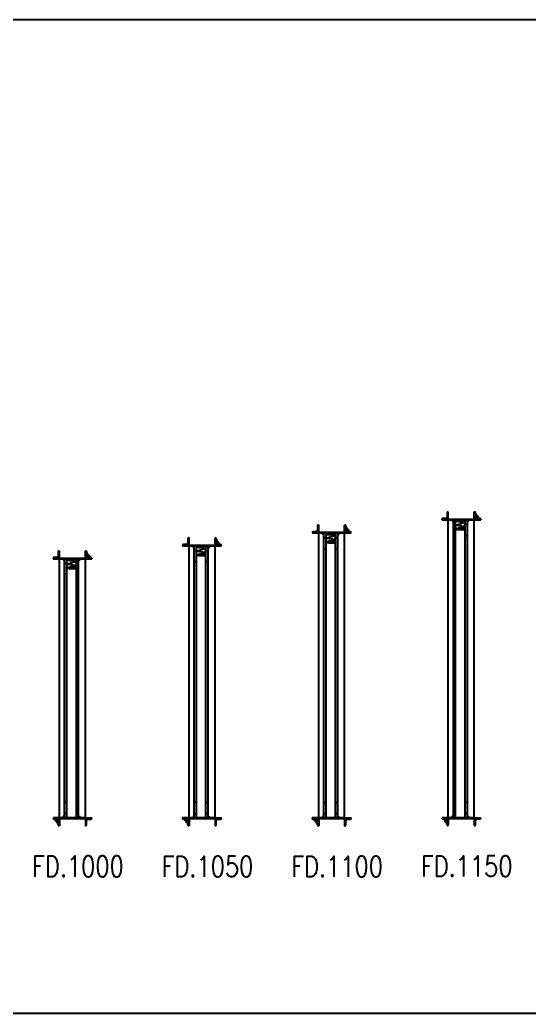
# Model space of a CAD drawing. Extents: x 462150 to 608263, y 35809 to 85242.
# Drawn here: x 491919 to 493884, y 71739 to 75572 of the extents above; entities that cross this region are included whole.
import ezdxf

# ---------------------------------------------------------------- set-up
doc = ezdxf.new("R2010")
doc.units = 0
doc.header["$LTSCALE"] = 500
doc.header["$MEASUREMENT"] = 0
doc.layers.add('AC-FD.', color=241, linetype='Continuous')
doc.layers.add('AC-TEXT', color=7, linetype='Continuous')
doc.styles.add('ROMANS', font='romans.shx', dxfattribs={"width": 0.8, "height": 100})
pattern_1 = [(315, (21194.38208572974, -103490.3835309405), (2.166381069811726, 2.166381069811724), [])]
pattern_2 = [(225, (-177025.4005337946, 117432.7646423822), (-1.171976644324376, 1.171976644324376), [])]
pattern_3 = [(315, (177025.4005337946, 117432.7646423822), (1.171976644324376, 1.171976644324376), [])]

# ---------------------------------------------------------------- blocks, each defined once
blk = doc.blocks.new('FD1000')
h = blk.add_hatch()
h.set_pattern_fill('ANSI31', color=256, scale=13.25940212150434, angle=89.99999999999999, style=0)
h.set_pattern_definition([(45, (177032.3579330807, -116431.5391521862), (1.171976644324376, -1.171976644324376), [])])
edge = h.paths.add_edge_path()
edge.add_arc((-63.80910303612472, 1001.702461184744), 4.162597851494696, 450, 540, ccw=False)
edge.add_line((-43.06221203596215, 1001.225490196113), (-67.97170088760322, 1001.225490196098))
edge.add_line((-51.86436122038867, 1005.865059036208), (-63.80910303612472, 1005.865059036208))
edge.add_line((-67.97170088760322, 1001.702461184744), (-67.97170088760322, 1001.225490196098))
edge.add_line((-43.06219452881487, 1001.225490196098), (-43.06219452881487, 1031.741198902877))
edge.add_line((-47.70176336885196, 1027.606018187391), (-47.70176336885196, 1010.027656887687))
edge.add_arc((-51.86436122038867, 1010.027656887687), 4.162597851494696, 270, 360, ccw=False)
edge.add_arc((-43.53916551743168, 1027.606018187449), 4.162597851494696, 450, 540, ccw=False)
h = blk.add_hatch()
h.set_pattern_fill('ANSI31', color=256, scale=24.50980392156863, angle=-90.00000000000001, style=0)
h.set_pattern_definition([(45, (21201.33948501583, 104491.6090211366), (2.166381069811726, -2.166381069811724), [])])
h.paths.add_polyline_path([(56.9769931009505, 1003.676470588325), (56.97701060809777, 1001.225490196113), (-41.06217605411075, 1001.225490196113), (-41.06219452881487, 1003.676470588325)])
h = blk.add_hatch()
h.set_pattern_fill('ANSI31', color=256, scale=13.25940212150434, angle=89.99999999999999, style=0)
h.set_pattern_definition([(135, (-177018.4431345085, -116431.5391521862), (-1.171976644324376, -1.171976644324376), [])])
edge = h.paths.add_edge_path()
edge.add_arc((77.72390160826035, 1001.702461184744), 4.162597851494696, 0, 90)
edge.add_line((56.97701060809777, 1001.225490196113), (81.88649945973883, 1001.225490196098))
edge.add_line((65.7791597925243, 1005.865059036208), (77.72390160826035, 1005.865059036208))
edge.add_line((81.88649945973883, 1001.702461184744), (81.88649945973883, 1001.225490196098))
edge.add_line((56.9769931009505, 1001.225490196098), (56.9769931009505, 1031.741198902877))
edge.add_line((61.61656194098759, 1027.606018187391), (61.61656194098759, 1010.027656887687))
edge.add_arc((65.7791597925243, 1010.027656887687), 4.162597851494696, 180, 270)
edge.add_arc((57.45396408956731, 1027.606018187449), 4.162597851494696, 0, 90)
h = blk.add_hatch()
h.set_pattern_fill('ANSI31', color=256, scale=13.25940212150434, angle=89.99999999999999, style=0)
h.set_pattern_definition([(315, (177032.3579330807, 117433.9901325783), (1.171976644324376, 1.171976644324376), [])])
edge = h.paths.add_edge_path()
edge.add_arc((-63.80910303612472, 0.7485192074527732), 4.162597851494696, -180, -90)
edge.add_line((-43.06221203596215, 1.225490196084138), (-67.97170088760322, 1.225490196098689))
edge.add_line((-51.86436122038867, -3.414078644011169), (-63.80910303612472, -3.414078644011169))
edge.add_line((-67.97170088760322, 0.7485192074527732), (-67.97170088760322, 1.225490196098689))
edge.add_line((-43.06219452881487, 1.225490196098689), (-43.06219452881487, -29.29021851067955))
edge.add_line((-47.70176336885196, -25.15503779519349), (-47.70176336885196, -7.576676495489664))
edge.add_arc((-51.86436122038867, -7.576676495489664), 4.162597851494696, 0, 90)
edge.add_arc((-43.53916551743168, -25.1550377952517), 4.162597851494696, -180, -90)
h = blk.add_hatch()
h.set_pattern_fill('ANSI31', color=256, scale=24.50980392156863, angle=-90.00000000000001, style=0)
h.set_pattern_definition([(315, (21201.33948501583, -103489.1580407444), (2.166381069811726, 2.166381069811724), [])])
h.paths.add_polyline_path([(56.9769931009505, -1.225490196098689), (56.97701060809777, 1.225490196113241), (-41.06217605411075, 1.225490196113241), (-41.06219452881487, -1.225490196098689)])
h = blk.add_hatch()
h.set_pattern_fill('ANSI31', color=256, scale=13.25940212150434, angle=89.99999999999999, style=0)
h.set_pattern_definition([(225, (-177018.4431345085, 117433.9901325783), (-1.171976644324376, 1.171976644324376), [])])
edge = h.paths.add_edge_path()
edge.add_arc((77.72390160826035, 0.7485192074527732), 4.162597851494696, 270, 360, ccw=False)
edge.add_line((56.97701060809777, 1.225490196084138), (81.88649945973883, 1.225490196098689))
edge.add_line((65.7791597925243, -3.414078644011169), (77.72390160826035, -3.414078644011169))
edge.add_line((81.88649945973883, 0.7485192074527732), (81.88649945973883, 1.225490196098689))
edge.add_line((56.9769931009505, 1.225490196098689), (56.9769931009505, -29.29021851067955))
edge.add_line((61.61656194098759, -25.15503779519349), (61.61656194098759, -7.576676495489664))
edge.add_arc((65.7791597925243, -7.576676495489664), 4.162597851494696, 90, 180, ccw=False)
edge.add_arc((57.45396408956731, -25.1550377952517), 4.162597851494696, 270, 360, ccw=False)
for p, q in [((-67.97170088760322, 1001.702461184744), (-67.97170088760322, 1001.225490196098)), ((-67.97170088763232, 1001.2254901962), (56.97701060932013, 1001.2253122697)), ((-43.06219452881487, 1001.225490196098), (-67.97170088760322, 1001.225490196098)), ((-51.86436122038867, 1005.865059036208), (-63.80910303612472, 1005.865059036208)), ((-47.70176336885196, 1027.606018187391), (-47.70176336885196, 1010.027656887687)), ((-43.06219452881487, 1031.768616038913), (-43.53916551734437, 1031.768616038913)), ((-43.06219452881487, 1001.225490196098), (-43.06219452881487, 1031.741198902877)), ((-43.06219452881487, 1003.67647058831), (56.9769931009505, 1003.676470588325)), ((-43.06219452881487, 1003.676470588325), (-43.06217605411074, 1001.225490196098)), ((-43.06219452881487, 1001.225490196157), (-43.06219452881487, 1003.676470588354)), ((-43.06219452881487, 1.225490196098689), (-43.06219452881487, 1001.225490196098)), ((-29.15825391333783, 1001.225490196186), (-29.15825391333783, 996.542116622106)), ((-23.22159563098103, 996.542116622106), (-29.15825391333783, 996.542116622106)), ((-23.22159563098103, 1.225490196098689), (-23.22159563098103, 1001.225490196098)), ((-14.64751271647401, 1.225490196098689), (-14.64751271647401, 1001.225490196098)), ((-14.64751271647401, 994.3002128411173), (22.02961843716912, 1001.225490196098)), ((22.02961843711091, 1.225490196098689), (22.02961843716912, 1001.225490196098)), ((30.60370135173434, 1.225490196098689), (30.60370135173434, 1001.225490196098)), ((30.60370135173434, 996.542116622106), (36.54035963412025, 996.542116622106)), ((36.54035963412025, 1001.225490196186), (36.54035963412025, 996.542116622106)), ((56.9769931009505, 1031.768616038913), (57.45396408950909, 1031.768616038913)), ((56.9769931009505, 1001.225490196098), (56.9769931009505, 1031.741198902877)), ((56.9769931009505, 1003.676470588325), (56.97701060809777, 1001.225490196098)), ((56.9769931009505, 1.225490196098689), (56.9769931009505, 1001.225490196098)), ((56.97701060809777, 1001.225490196113), (81.88649945973883, 1001.225490196098)), ((61.61656194098759, 1027.606018187391), (61.61656194098759, 1010.027656887687)), ((65.7791597925243, 1005.865059036208), (77.72390160826035, 1005.865059036208)), ((81.88649945973883, 1001.702461184744), (81.88649945973883, 1001.225490196098)), ((-23.22159563098103, 983.6881486686616), (-14.64751271647401, 983.6881486686616)), ((22.02961843716912, 990.6748513319764), (-14.64751271647401, 994.3002128411173)), ((22.02961843716912, 990.6748513319764), (-14.64751271647401, 979.2672887295192)), ((22.02961843716912, 975.6419272203784), (-14.64751271647401, 979.2672887295192)), ((-14.64751271647401, 969.1828297620376), (-10.33070544165093, 969.1828297620376)), ((-14.64751271647401, 962.1260565220874), (-10.33070544165093, 962.1260565220874)), ((22.02961843716912, 975.6419272203784), (-10.33070544165093, 965.6544431420624)), ((-10.33070544165093, 969.1828297620376), (-10.33070544165093, 962.1260565220874)), ((-5.234842953679617, 965.6544431420624), (-10.33070544165093, 965.6544431420624)), ((-5.234842953679617, 969.1828297620376), (-5.234842953650513, 962.1260565220874)), ((22.02961843716912, 969.1828297620233), (-5.234842953679617, 969.1828297620376)), ((22.02961843716912, 962.1260565220874), (-5.234842953650513, 962.1260565220874)), ((22.02961843711091, 983.6881486686616), (30.60370135173434, 983.6881486686616)), ((-23.22159563098103, 940.9373156319052), (-14.64751271647401, 940.9373156319052)), ((22.02961843711091, 940.9373156319052), (30.60370135173434, 940.9373156319052)), ((-23.22159563098103, 61.51366476029216), (-14.64751271647401, 61.51366476029216)), ((22.02961843711091, 61.51366476029216), (30.60370135173434, 61.51366476029216)), ((-67.97170088760322, 0.7485192074527732), (-67.97170088760322, 1.225490196098689)), ((-43.06219452881487, 1.225490196098689), (-67.97170088760322, 1.225490196098689)), ((-43.06219452881487, -1.225490196113241), (-43.06217605411074, 1.225490196098689)), ((-43.06219452881487, 1.225490196040482), (-43.06219452881487, -1.225490196142345)), ((56.9769931009796, 1.225490196127793), (-43.06219452881487, 1.225490196127793)), ((-43.06219452881487, 1.225490196098689), (-43.06219452881487, -29.29021851067955)), ((-29.15825391333783, 1.225490196011378), (-29.15825391333783, 5.908863770106107)), ((-23.22159563098103, 5.908863770106107), (-29.15825391333783, 5.908863770106107)), ((-23.22159563098103, 18.76283172355033), (-14.64751271647401, 18.76283172355033)), ((22.02961843711091, 18.76283172355033), (30.60370135173434, 18.76283172355033)), ((30.60370135173434, 5.908863770106107), (36.54035963412025, 5.908863770106107)), ((36.54035963412025, 1.225490196011378), (36.54035963412025, 5.908863770106107)), ((56.9769931009505, -1.225490196113241), (56.97701060809777, 1.225490196098689)), ((56.9769931009505, 1.225490196098689), (56.9769931009505, -29.29021851067955)), ((56.97701060809777, 1.225490196084138), (81.88649945973883, 1.225490196098689)), ((81.88649945973883, 0.7485192074527732), (81.88649945973883, 1.225490196098689)), ((-51.86436122038867, -3.414078644011169), (-63.80910303612472, -3.414078644011169)), ((-47.70176336885196, -25.15503779519349), (-47.70176336885196, -7.576676495489664)), ((-43.06219452881487, -29.31763564671565), (-43.53916551734437, -29.31763564671565)), ((-43.06219452881487, -1.225490196084138), (56.9769931009505, -1.225490196113241)), ((56.9769931009505, -29.31763564671565), (57.45396408950909, -29.31763564671565)), ((61.61656194098759, -25.15503779519349), (61.61656194098759, -7.576676495489664)), ((65.7791597925243, -3.414078644011169), (77.72390160826035, -3.414078644011169))]:
    blk.add_line(p, q)
for centre, start, end in [((-63.80910303612472, 1001.702461184744), 90, 180), ((-51.86436122033047, 1010.027656887687), 270, 0), ((-43.53916551734437, 1027.606018187449), 90, 180), ((57.45396408956731, 1027.606018187449), 0, 90), ((65.7791597925243, 1010.027656887687), 180, 270), ((77.72390160826035, 1001.702461184744), 0, 90), ((-63.80910303612472, 0.7485192074527732), 180, 270), ((77.72390160826035, 0.7485192074527732), 270, 0), ((-51.86436122033047, -7.576676495489664), 0, 90), ((-43.53916551734437, -25.1550377952517), 180, 270), ((57.45396408956731, -25.1550377952517), 270, 0), ((65.7791597925243, -7.576676495489664), 90, 180)]:
    blk.add_arc(centre, 4.162597851494696, start, end)
blk = doc.blocks.new('FD1050')
h = blk.add_hatch()
h.set_pattern_fill('ANSI31', color=256, scale=13.25940212150434, angle=89.99999999999999, style=0)
h.set_pattern_definition([(45, (177025.4005337946, -116382.7646423823), (1.171976644324376, -1.171976644324376), [])])
edge = h.paths.add_edge_path()
edge.add_arc((-70.76650232222164, 1050.476970988617), 4.162597851494696, 450, 540, ccw=False)
edge.add_line((-50.01961132205906, 1049.999999999985), (-74.92910017370014, 1049.999999999971))
edge.add_line((-58.8217605064856, 1054.63956884008), (-70.76650232222164, 1054.63956884008))
edge.add_line((-74.92910017370014, 1050.476970988617), (-74.92910017370014, 1049.999999999971))
edge.add_line((-50.01959381491179, 1049.999999999971), (-50.01959381491179, 1080.515708706749))
edge.add_line((-54.65916265494889, 1076.380527991263), (-54.65916265494889, 1058.802166691559))
edge.add_arc((-58.8217605064856, 1058.802166691559), 4.162597851494696, 270, 360, ccw=False)
edge.add_arc((-50.49656480352861, 1076.380527991321), 4.162597851494696, 450, 540, ccw=False)
h = blk.add_hatch()
h.set_pattern_fill('ANSI31', color=256, scale=13.25940212150434, angle=89.99999999999999, style=0)
h.set_pattern_definition([(135, (-177025.4005337946, -116382.7646423823), (-1.171976644324376, -1.171976644324376), [])])
edge = h.paths.add_edge_path()
edge.add_arc((70.76650232216343, 1050.476970988617), 4.162597851494696, 0, 90)
edge.add_line((50.01961132200086, 1049.999999999985), (74.92910017364191, 1049.999999999971))
edge.add_line((58.82176050642738, 1054.63956884008), (70.76650232216343, 1054.63956884008))
edge.add_line((74.92910017364191, 1050.476970988617), (74.92910017364191, 1049.999999999971))
edge.add_line((50.01959381485359, 1049.999999999971), (50.01959381485359, 1080.515708706749))
edge.add_line((54.65916265489068, 1076.380527991263), (54.65916265489068, 1058.802166691559))
edge.add_arc((58.82176050642738, 1058.802166691559), 4.162597851494696, 180, 270)
edge.add_arc((50.49656480347039, 1076.380527991321), 4.162597851494696, 0, 90)
h = blk.add_hatch()
h.set_pattern_fill('ANSI31', color=256, scale=24.50980392156863, angle=-90.00000000000001, style=0)
h.set_pattern_definition([(45, (21194.38208572974, 104540.3835309405), (2.166381069811726, -2.166381069811724), [])])
h.paths.add_polyline_path([(50.01959381485359, 1052.450980392197), (50.01961132200086, 1049.999999999985), (-48.01957534020765, 1049.999999999985), (-48.01959381491179, 1052.450980392197)])
h = blk.add_hatch()
h.set_pattern_fill('ANSI31', color=256, scale=13.25940212150434, angle=89.99999999999999, style=0)
h.set_pattern_definition(pattern_3)
edge = h.paths.add_edge_path()
edge.add_arc((-70.76650232222164, -0.4769709886750207), 4.162597851494696, -180, -90)
edge.add_line((-50.01961132205906, -4.36557e-11), (-74.92910017370014, -2.91038e-11))
edge.add_line((-58.8217605064856, -4.639568840138963), (-70.76650232222164, -4.639568840138963))
edge.add_line((-74.92910017370014, -0.4769709886750207), (-74.92910017370014, -2.910377494558247e-11))
edge.add_line((-50.01959381491179, -2.91038e-11), (-50.01959381491179, -30.51570870680734))
edge.add_line((-54.65916265494889, -26.38052799132129), (-54.65916265494889, -8.802166691617458))
edge.add_arc((-58.8217605064856, -8.802166691617456), 4.162597851494696, 0, 90)
edge.add_arc((-50.49656480352861, -26.3805279913795), 4.162597851494696, -180, -90)
h = blk.add_hatch()
h.set_pattern_fill('ANSI31', color=256, scale=24.50980392156863, angle=-90.00000000000001, style=0)
h.set_pattern_definition(pattern_1)
h.paths.add_polyline_path([(50.01959381485359, -2.450980392226483), (50.01961132200086, -1.45519e-11), (-48.01957534020765, -1.45519e-11), (-48.01959381491179, -2.450980392226483)])
h = blk.add_hatch()
h.set_pattern_fill('ANSI31', color=256, scale=13.25940212150434, angle=89.99999999999999, style=0)
h.set_pattern_definition(pattern_2)
edge = h.paths.add_edge_path()
edge.add_arc((70.76650232216343, -0.4769709886750207), 4.162597851494696, 270, 360, ccw=False)
edge.add_line((50.01961132200086, -4.36557e-11), (74.92910017364191, -2.91038e-11))
edge.add_line((58.82176050642738, -4.639568840138963), (70.76650232216343, -4.639568840138963))
edge.add_line((74.92910017364191, -0.4769709886750207), (74.92910017364191, -2.910377494558247e-11))
edge.add_line((50.01959381485359, -2.91038e-11), (50.01959381485359, -30.51570870680734))
edge.add_line((54.65916265489068, -26.38052799132129), (54.65916265489068, -8.802166691617458))
edge.add_arc((58.82176050642738, -8.802166691617456), 4.162597851494696, 90, 180, ccw=False)
edge.add_arc((50.49656480347039, -26.3805279913795), 4.162597851494696, 270, 360, ccw=False)
for p, q in [((-54.65916265494889, 1076.380527991263), (-54.65916265494889, 1058.802166691559)), ((-50.01959381491179, 1080.543125842785), (-50.49656480344129, 1080.543125842785)), ((-50.01959381491179, 1049.999999999971), (-50.01959381491179, 1080.515708706749)), ((50.01959381485359, 1080.543125842785), (50.49656480341218, 1080.543125842785)), ((50.01959381485359, 1049.999999999971), (50.01959381485359, 1080.515708706749)), ((54.65916265489068, 1076.380527991263), (54.65916265489068, 1058.802166691559)), ((-74.92910017370014, 1050.476970988617), (-74.92910017370014, 1049.999999999971)), ((-74.92910017372924, 1050.000000000073), (50.01961132322321, 1049.999822073572)), ((-50.01959381491179, 1049.999999999971), (-74.92910017370014, 1049.999999999971)), ((-58.8217605064856, 1054.63956884008), (-70.76650232222164, 1054.63956884008)), ((-50.01959381491179, 1052.450980392183), (50.01959381485359, 1052.450980392197)), ((-50.01959381491179, 1052.450980392197), (-50.01957534020767, 1049.999999999971)), ((-50.01959381491179, 1050.000000000029), (-50.01959381491179, 1052.450980392226)), ((-50.01959381491179, -2.91038e-11), (-50.01959381491179, 1049.999999999971)), ((-36.11565319943475, 1050.000000000058), (-36.11565319943475, 1045.316626425978)), ((-30.17899491707794, 1045.316626425978), (-36.11565319943475, 1045.316626425978)), ((-30.17899491707794, -2.91038e-11), (-30.17899491707794, 1049.999999999971)), ((-21.60491200257093, -2.91038e-11), (-21.60491200257093, 1049.999999999971)), ((-21.60491200257093, 1043.074722644989), (15.0722191510722, 1049.999999999971)), ((15.0722191510722, 1039.449361135848), (-21.60491200257093, 1043.074722644989)), ((15.0722191510722, 1039.449361135848), (-21.60491200257093, 1028.041798533391)), ((15.07221915101399, -2.91038e-11), (15.0722191510722, 1049.999999999971)), ((23.64630206563743, -2.91038e-11), (23.64630206563743, 1049.999999999971)), ((23.64630206563743, 1045.316626425978), (29.58296034802334, 1045.316626425978)), ((29.58296034802334, 1050.000000000058), (29.58296034802334, 1045.316626425978)), ((50.01959381485359, 1052.450980392197), (50.01961132200086, 1049.999999999971)), ((50.01959381485359, -2.91038e-11), (50.01959381485359, 1049.999999999971)), ((50.01961132200086, 1049.999999999985), (74.92910017364191, 1049.999999999971)), ((58.82176050642738, 1054.63956884008), (70.76650232216343, 1054.63956884008)), ((74.92910017364191, 1050.476970988617), (74.92910017364191, 1049.999999999971)), ((-30.17899491707794, 1032.462658472534), (-21.60491200257093, 1032.462658472534)), ((15.0722191510722, 1024.416437024251), (-21.60491200257093, 1028.041798533391)), ((-21.60491200257093, 1017.95733956591), (-17.28810472774785, 1017.95733956591)), ((-21.60491200257093, 1010.900566325959), (-17.28810472774785, 1010.900566325959)), ((15.0722191510722, 1024.416437024251), (-17.28810472774785, 1014.428952945935)), ((-17.28810472774785, 1017.95733956591), (-17.28810472774785, 1010.900566325959)), ((-12.19224223977653, 1014.428952945935), (-17.28810472774785, 1014.428952945935)), ((-12.19224223977653, 1017.95733956591), (-12.19224223974743, 1010.900566325959)), ((15.0722191510722, 1017.957339565895), (-12.19224223977653, 1017.95733956591)), ((15.0722191510722, 1010.900566325959), (-12.19224223974743, 1010.900566325959)), ((15.07221915101399, 1032.462658472534), (23.64630206563743, 1032.462658472534)), ((-30.17899491707794, 989.7118254357774), (-21.60491200257093, 989.7118254357774)), ((15.07221915101399, 989.7118254357774), (23.64630206563743, 989.7118254357774)), ((-30.17899491707794, 60.28817456416437), (-21.60491200257093, 60.28817456416437)), ((15.07221915101399, 60.28817456416437), (23.64630206563743, 60.28817456416437)), ((50.01959381488268, 0), (-50.01959381491179, 0)), ((-36.11565319943475, -1.164153e-10), (-36.11565319943475, 4.683373573978316)), ((-30.17899491707794, 4.683373573978316), (-36.11565319943475, 4.683373573978316)), ((-30.17899491707794, 17.53734152742254), (-21.60491200257093, 17.53734152742254)), ((15.07221915101399, 17.53734152742254), (23.64630206563743, 17.53734152742254)), ((23.64630206563743, 4.683373573978316), (29.58296034802334, 4.683373573978316)), ((29.58296034802334, -1.164153e-10), (29.58296034802334, 4.683373573978316)), ((-74.92910017370014, -0.4769709886750207), (-74.92910017370014, -2.91038e-11)), ((-50.01959381491179, -2.91038e-11), (-74.92910017370014, -2.91038e-11)), ((-58.8217605064856, -4.639568840138963), (-70.76650232222164, -4.639568840138963)), ((-54.65916265494889, -26.38052799132129), (-54.65916265494889, -8.802166691617456)), ((-50.01959381491179, -30.54312584284344), (-50.49656480344129, -30.54312584284344)), ((-50.01959381491179, -2.450980392241035), (-50.01957534020767, -2.91038e-11)), ((-50.01959381491179, -8.73115e-11), (-50.01959381491179, -2.450980392270139)), ((-50.01959381491179, -2.91038e-11), (-50.01959381491179, -30.51570870680734)), ((-50.01959381491179, -2.450980392211931), (50.01959381485359, -2.450980392241035)), ((50.01959381485359, -2.450980392241035), (50.01961132200086, -2.91038e-11)), ((50.01959381485359, -2.91038e-11), (50.01959381485359, -30.51570870680734)), ((50.01959381485359, -30.54312584284344), (50.49656480341218, -30.54312584284344)), ((50.01961132200086, -4.36557e-11), (74.92910017364191, -2.91038e-11)), ((54.65916265489068, -26.38052799132129), (54.65916265489068, -8.802166691617456)), ((58.82176050642738, -4.639568840138963), (70.76650232216343, -4.639568840138963)), ((74.92910017364191, -0.4769709886750207), (74.92910017364191, -2.91038e-11))]:
    blk.add_line(p, q)
for centre, start, end in [((-50.49656480344129, 1076.380527991321), 90, 180), ((50.49656480347039, 1076.380527991321), 0, 90), ((-70.76650232222164, 1050.476970988617), 90, 180), ((-58.82176050642738, 1058.802166691559), 270, 0), ((58.82176050642738, 1058.802166691559), 180, 270), ((70.76650232216343, 1050.476970988617), 0, 90), ((-70.76650232222164, -0.4769709886750207), 180, 270), ((-58.82176050642738, -8.802166691617456), 0, 90), ((-50.49656480344129, -26.3805279913795), 180, 270), ((50.49656480347039, -26.3805279913795), 270, 0), ((58.82176050642738, -8.802166691617456), 90, 180), ((70.76650232216343, -0.4769709886750207), 270, 0)]:
    blk.add_arc(centre, 4.162597851494696, start, end)
blk = doc.blocks.new('FD1100')
h = blk.add_hatch()
h.set_pattern_fill('ANSI31', color=256, scale=13.25940212150434, angle=89.99999999999999, style=0)
h.set_pattern_definition([(45, (177025.4005337946, -116332.7646423823), (1.171976644324376, -1.171976644324376), [])])
edge = h.paths.add_edge_path()
edge.add_arc((-70.76650232222164, 1100.476970988617), 4.162597851494696, 450, 540, ccw=False)
edge.add_line((-50.01961132205906, 1099.999999999985), (-74.92910017370014, 1099.999999999971))
edge.add_line((-58.8217605064856, 1104.63956884008), (-70.76650232222164, 1104.63956884008))
edge.add_line((-74.92910017370014, 1100.476970988617), (-74.92910017370014, 1099.999999999971))
edge.add_line((-50.01959381491179, 1099.999999999971), (-50.01959381491179, 1130.515708706749))
edge.add_line((-54.65916265494889, 1126.380527991263), (-54.65916265494889, 1108.802166691559))
edge.add_arc((-58.8217605064856, 1108.802166691559), 4.162597851494696, 270, 360, ccw=False)
edge.add_arc((-50.49656480352861, 1126.380527991321), 4.162597851494696, 450, 540, ccw=False)
h = blk.add_hatch()
h.set_pattern_fill('ANSI31', color=256, scale=13.25940212150434, angle=89.99999999999999, style=0)
h.set_pattern_definition([(135, (-177025.4005337946, -116332.7646423823), (-1.171976644324376, -1.171976644324376), [])])
edge = h.paths.add_edge_path()
edge.add_arc((70.76650232216343, 1100.476970988617), 4.162597851494696, 0, 90)
edge.add_line((50.01961132200086, 1099.999999999985), (74.92910017364191, 1099.999999999971))
edge.add_line((58.82176050642738, 1104.63956884008), (70.76650232216343, 1104.63956884008))
edge.add_line((74.92910017364191, 1100.476970988617), (74.92910017364191, 1099.999999999971))
edge.add_line((50.01959381485359, 1099.999999999971), (50.01959381485359, 1130.515708706749))
edge.add_line((54.65916265489068, 1126.380527991263), (54.65916265489068, 1108.802166691559))
edge.add_arc((58.82176050642738, 1108.802166691559), 4.162597851494696, 180, 270)
edge.add_arc((50.49656480347039, 1126.380527991321), 4.162597851494696, 0, 90)
h = blk.add_hatch()
h.set_pattern_fill('ANSI31', color=256, scale=24.50980392156863, angle=-90.00000000000001, style=0)
h.set_pattern_definition([(45, (21194.38208572974, 104590.3835309405), (2.166381069811726, -2.166381069811724), [])])
h.paths.add_polyline_path([(50.01959381485359, 1102.450980392197), (50.01961132200086, 1099.999999999985), (-48.01957534020765, 1099.999999999985), (-48.01959381491179, 1102.450980392197)])
h = blk.add_hatch()
h.set_pattern_fill('ANSI31', color=256, scale=13.25940212150434, angle=89.99999999999999, style=0)
h.set_pattern_definition(pattern_3)
edge = h.paths.add_edge_path()
edge.add_arc((-70.76650232222164, -0.4769709886750207), 4.162597851494696, -180, -90)
edge.add_line((-50.01961132205906, -4.36557e-11), (-74.92910017370014, -2.91038e-11))
edge.add_line((-58.8217605064856, -4.639568840138963), (-70.76650232222164, -4.639568840138963))
edge.add_line((-74.92910017370014, -0.4769709886750207), (-74.92910017370014, -2.910377494558247e-11))
edge.add_line((-50.01959381491179, -2.91038e-11), (-50.01959381491179, -30.51570870680734))
edge.add_line((-54.65916265494889, -26.38052799132129), (-54.65916265494889, -8.802166691617458))
edge.add_arc((-58.8217605064856, -8.802166691617456), 4.162597851494696, 0, 90)
edge.add_arc((-50.49656480352861, -26.3805279913795), 4.162597851494696, -180, -90)
h = blk.add_hatch()
h.set_pattern_fill('ANSI31', color=256, scale=24.50980392156863, angle=-90.00000000000001, style=0)
h.set_pattern_definition(pattern_1)
h.paths.add_polyline_path([(50.01959381485359, -2.450980392226483), (50.01961132200086, -1.45519e-11), (-48.01957534020765, -1.45519e-11), (-48.01959381491179, -2.450980392226483)])
h = blk.add_hatch()
h.set_pattern_fill('ANSI31', color=256, scale=13.25940212150434, angle=89.99999999999999, style=0)
h.set_pattern_definition(pattern_2)
edge = h.paths.add_edge_path()
edge.add_arc((70.76650232216343, -0.4769709886750207), 4.162597851494696, 270, 360, ccw=False)
edge.add_line((50.01961132200086, -4.36557e-11), (74.92910017364191, -2.91038e-11))
edge.add_line((58.82176050642738, -4.639568840138963), (70.76650232216343, -4.639568840138963))
edge.add_line((74.92910017364191, -0.4769709886750207), (74.92910017364191, -2.910377494558247e-11))
edge.add_line((50.01959381485359, -2.91038e-11), (50.01959381485359, -30.51570870680734))
edge.add_line((54.65916265489068, -26.38052799132129), (54.65916265489068, -8.802166691617458))
edge.add_arc((58.82176050642738, -8.802166691617456), 4.162597851494696, 90, 180, ccw=False)
edge.add_arc((50.49656480347039, -26.3805279913795), 4.162597851494696, 270, 360, ccw=False)
for p, q in [((-54.65916265494889, 1126.380527991263), (-54.65916265494889, 1108.802166691559)), ((-50.01959381491179, 1130.543125842785), (-50.49656480344129, 1130.543125842785)), ((-50.01959381491179, 1099.999999999971), (-50.01959381491179, 1130.515708706749)), ((50.01959381485359, 1130.543125842785), (50.49656480341218, 1130.543125842785)), ((50.01959381485359, 1099.999999999971), (50.01959381485359, 1130.515708706749)), ((54.65916265489068, 1126.380527991263), (54.65916265489068, 1108.802166691559)), ((-74.92910017370014, 1100.476970988617), (-74.92910017370014, 1099.999999999971)), ((-74.92910017372924, 1100.000000000073), (50.01961132322321, 1099.999822073572)), ((-50.01959381491179, 1099.999999999971), (-74.92910017370014, 1099.999999999971)), ((-58.8217605064856, 1104.63956884008), (-70.76650232222164, 1104.63956884008)), ((-50.01959381491179, 1102.450980392183), (50.01959381485359, 1102.450980392197)), ((-50.01959381491179, 1102.450980392197), (-50.01957534020767, 1099.999999999971)), ((-50.01959381491179, 1100.000000000029), (-50.01959381491179, 1102.450980392226)), ((-50.01959381491179, -2.91038e-11), (-50.01959381491179, 1099.999999999971)), ((-36.11565319943475, 1100.000000000058), (-36.11565319943475, 1095.316626425978)), ((-30.17899491707794, 1095.316626425978), (-36.11565319943475, 1095.316626425978)), ((-30.17899491707794, -2.91038e-11), (-30.17899491707794, 1099.999999999971)), ((-30.17899491707794, 1082.462658472534), (-21.60491200257093, 1082.462658472534)), ((-21.60491200257093, -2.91038e-11), (-21.60491200257093, 1099.999999999971)), ((-21.60491200257093, 1093.074722644989), (15.0722191510722, 1099.999999999971)), ((15.0722191510722, 1089.449361135848), (-21.60491200257093, 1093.074722644989)), ((15.0722191510722, 1089.449361135848), (-21.60491200257093, 1078.041798533391)), ((15.0722191510722, 1074.41643702425), (-21.60491200257093, 1078.041798533391)), ((15.0722191510722, 1074.41643702425), (-17.28810472774785, 1064.428952945934)), ((15.07221915101399, -2.91038e-11), (15.0722191510722, 1099.999999999971)), ((15.07221915101399, 1082.462658472534), (23.64630206563743, 1082.462658472534)), ((23.64630206563743, -2.91038e-11), (23.64630206563743, 1099.999999999971)), ((23.64630206563743, 1095.316626425978), (29.58296034802334, 1095.316626425978)), ((29.58296034802334, 1100.000000000058), (29.58296034802334, 1095.316626425978)), ((50.01959381485359, 1102.450980392197), (50.01961132200086, 1099.999999999971)), ((50.01959381485359, -2.91038e-11), (50.01959381485359, 1099.999999999971)), ((50.01961132200086, 1099.999999999985), (74.92910017364191, 1099.999999999971)), ((58.82176050642738, 1104.63956884008), (70.76650232216343, 1104.63956884008)), ((74.92910017364191, 1100.476970988617), (74.92910017364191, 1099.999999999971)), ((-30.17899491707794, 1039.711825435777), (-21.60491200257093, 1039.711825435777)), ((-21.60491200257093, 1067.95733956591), (-17.28810472774785, 1067.95733956591)), ((-21.60491200257093, 1060.900566325959), (-17.28810472774785, 1060.900566325959)), ((-17.28810472774785, 1067.95733956591), (-17.28810472774785, 1060.900566325959)), ((-12.19224223977653, 1064.428952945934), (-17.28810472774785, 1064.428952945934)), ((-12.19224223977653, 1067.95733956591), (-12.19224223974743, 1060.900566325959)), ((15.0722191510722, 1067.957339565895), (-12.19224223977653, 1067.95733956591)), ((15.0722191510722, 1060.900566325959), (-12.19224223974743, 1060.900566325959)), ((15.07221915101399, 1039.711825435777), (23.64630206563743, 1039.711825435777)), ((-30.17899491707794, 60.28817456416437), (-21.60491200257093, 60.28817456416437)), ((15.07221915101399, 60.28817456416437), (23.64630206563743, 60.28817456416437)), ((50.01959381488268, 0), (-50.01959381491179, 0)), ((-36.11565319943475, -1.164153e-10), (-36.11565319943475, 4.683373573978316)), ((-30.17899491707794, 4.683373573978316), (-36.11565319943475, 4.683373573978316)), ((-30.17899491707794, 17.53734152742254), (-21.60491200257093, 17.53734152742254)), ((15.07221915101399, 17.53734152742254), (23.64630206563743, 17.53734152742254)), ((23.64630206563743, 4.683373573978316), (29.58296034802334, 4.683373573978316)), ((29.58296034802334, -1.164153e-10), (29.58296034802334, 4.683373573978316)), ((-74.92910017370014, -0.4769709886750207), (-74.92910017370014, -2.91038e-11)), ((-50.01959381491179, -2.91038e-11), (-74.92910017370014, -2.91038e-11)), ((-58.8217605064856, -4.639568840138963), (-70.76650232222164, -4.639568840138963)), ((-54.65916265494889, -26.38052799132129), (-54.65916265494889, -8.802166691617456)), ((-50.01959381491179, -30.54312584284344), (-50.49656480344129, -30.54312584284344)), ((-50.01959381491179, -2.450980392241035), (-50.01957534020767, -2.91038e-11)), ((-50.01959381491179, -8.73115e-11), (-50.01959381491179, -2.450980392270139)), ((-50.01959381491179, -2.91038e-11), (-50.01959381491179, -30.51570870680734)), ((-50.01959381491179, -2.450980392211931), (50.01959381485359, -2.450980392241035)), ((50.01959381485359, -2.450980392241035), (50.01961132200086, -2.91038e-11)), ((50.01959381485359, -2.91038e-11), (50.01959381485359, -30.51570870680734)), ((50.01959381485359, -30.54312584284344), (50.49656480341218, -30.54312584284344)), ((50.01961132200086, -4.36557e-11), (74.92910017364191, -2.91038e-11)), ((54.65916265489068, -26.38052799132129), (54.65916265489068, -8.802166691617456)), ((58.82176050642738, -4.639568840138963), (70.76650232216343, -4.639568840138963)), ((74.92910017364191, -0.4769709886750207), (74.92910017364191, -2.91038e-11))]:
    blk.add_line(p, q)
for centre, start, end in [((-50.49656480344129, 1126.380527991321), 90, 180), ((50.49656480347039, 1126.380527991321), 0, 90), ((-70.76650232222164, 1100.476970988617), 90, 180), ((-58.82176050642738, 1108.802166691559), 270, 0), ((58.82176050642738, 1108.802166691559), 180, 270), ((70.76650232216343, 1100.476970988617), 0, 90), ((-70.76650232222164, -0.4769709886750207), 180, 270), ((-58.82176050642738, -8.802166691617456), 0, 90), ((-50.49656480344129, -26.3805279913795), 180, 270), ((50.49656480347039, -26.3805279913795), 270, 0), ((58.82176050642738, -8.802166691617456), 90, 180), ((70.76650232216343, -0.4769709886750207), 270, 0)]:
    blk.add_arc(centre, 4.162597851494696, start, end)
blk = doc.blocks.new('FD1150')
h = blk.add_hatch()
h.set_pattern_fill('ANSI31', color=256, scale=13.25940212150434, angle=89.99999999999999, style=0)
h.set_pattern_definition([(45, (177025.4005337946, -116282.7646423823), (1.171976644324376, -1.171976644324376), [])])
edge = h.paths.add_edge_path()
edge.add_arc((-70.76650232222164, 1150.476970988617), 4.162597851494696, 450, 540, ccw=False)
edge.add_line((-50.01961132205906, 1149.999999999985), (-74.92910017370014, 1149.999999999971))
edge.add_line((-58.8217605064856, 1154.639568840081), (-70.76650232222164, 1154.639568840081))
edge.add_line((-74.92910017370014, 1150.476970988617), (-74.92910017370014, 1149.999999999971))
edge.add_line((-50.01959381491179, 1149.999999999971), (-50.01959381491179, 1180.515708706749))
edge.add_line((-54.65916265494889, 1176.380527991263), (-54.65916265494889, 1158.802166691559))
edge.add_arc((-58.8217605064856, 1158.802166691559), 4.162597851494696, 270, 360, ccw=False)
edge.add_arc((-50.49656480352861, 1176.380527991321), 4.162597851494696, 450, 540, ccw=False)
h = blk.add_hatch()
h.set_pattern_fill('ANSI31', color=256, scale=24.50980392156863, angle=-90.00000000000001, style=0)
h.set_pattern_definition([(45, (21194.38208572974, 104640.3835309405), (2.166381069811726, -2.166381069811724), [])])
h.paths.add_polyline_path([(50.01959381485359, 1152.450980392197), (50.01961132200086, 1149.999999999985), (-48.01957534020765, 1149.999999999985), (-48.01959381491179, 1152.450980392197)])
h = blk.add_hatch()
h.set_pattern_fill('ANSI31', color=256, scale=13.25940212150434, angle=89.99999999999999, style=0)
h.set_pattern_definition([(135, (-177025.4005337946, -116282.7646423823), (-1.171976644324376, -1.171976644324376), [])])
edge = h.paths.add_edge_path()
edge.add_arc((70.76650232216343, 1150.476970988617), 4.162597851494696, 0, 90)
edge.add_line((50.01961132200086, 1149.999999999985), (74.92910017364191, 1149.999999999971))
edge.add_line((58.82176050642738, 1154.639568840081), (70.76650232216343, 1154.639568840081))
edge.add_line((74.92910017364191, 1150.476970988617), (74.92910017364191, 1149.999999999971))
edge.add_line((50.01959381485359, 1149.999999999971), (50.01959381485359, 1180.515708706749))
edge.add_line((54.65916265489068, 1176.380527991263), (54.65916265489068, 1158.802166691559))
edge.add_arc((58.82176050642738, 1158.802166691559), 4.162597851494696, 180, 270)
edge.add_arc((50.49656480347039, 1176.380527991321), 4.162597851494696, 0, 90)
h = blk.add_hatch()
h.set_pattern_fill('ANSI31', color=256, scale=13.25940212150434, angle=89.99999999999999, style=0)
h.set_pattern_definition(pattern_3)
edge = h.paths.add_edge_path()
edge.add_arc((-70.76650232222164, -0.4769709886750207), 4.162597851494696, -180, -90)
edge.add_line((-50.01961132205906, -4.36557e-11), (-74.92910017370014, -2.91038e-11))
edge.add_line((-58.8217605064856, -4.639568840138963), (-70.76650232222164, -4.639568840138963))
edge.add_line((-74.92910017370014, -0.4769709886750207), (-74.92910017370014, -2.910377494558247e-11))
edge.add_line((-50.01959381491179, -2.91038e-11), (-50.01959381491179, -30.51570870680734))
edge.add_line((-54.65916265494889, -26.38052799132129), (-54.65916265494889, -8.802166691617458))
edge.add_arc((-58.8217605064856, -8.802166691617456), 4.162597851494696, 0, 90)
edge.add_arc((-50.49656480352861, -26.3805279913795), 4.162597851494696, -180, -90)
h = blk.add_hatch()
h.set_pattern_fill('ANSI31', color=256, scale=24.50980392156863, angle=-90.00000000000001, style=0)
h.set_pattern_definition(pattern_1)
h.paths.add_polyline_path([(50.01959381485359, -2.450980392226483), (50.01961132200086, -1.45519e-11), (-48.01957534020765, -1.45519e-11), (-48.01959381491179, -2.450980392226483)])
h = blk.add_hatch()
h.set_pattern_fill('ANSI31', color=256, scale=13.25940212150434, angle=89.99999999999999, style=0)
h.set_pattern_definition(pattern_2)
edge = h.paths.add_edge_path()
edge.add_arc((70.76650232216343, -0.4769709886750207), 4.162597851494696, 270, 360, ccw=False)
edge.add_line((50.01961132200086, -4.36557e-11), (74.92910017364191, -2.91038e-11))
edge.add_line((58.82176050642738, -4.639568840138963), (70.76650232216343, -4.639568840138963))
edge.add_line((74.92910017364191, -0.4769709886750207), (74.92910017364191, -2.910377494558247e-11))
edge.add_line((50.01959381485359, -2.91038e-11), (50.01959381485359, -30.51570870680734))
edge.add_line((54.65916265489068, -26.38052799132129), (54.65916265489068, -8.802166691617458))
edge.add_arc((58.82176050642738, -8.802166691617456), 4.162597851494696, 90, 180, ccw=False)
edge.add_arc((50.49656480347039, -26.3805279913795), 4.162597851494696, 270, 360, ccw=False)
for p, q in [((-74.92910017370014, 1150.476970988617), (-74.92910017370014, 1149.999999999971)), ((-74.92910017372924, 1150.000000000073), (50.01961132322321, 1149.999822073572)), ((-50.01959381491179, 1149.999999999971), (-74.92910017370014, 1149.999999999971)), ((-58.8217605064856, 1154.639568840081), (-70.76650232222164, 1154.639568840081)), ((-54.65916265494889, 1176.380527991263), (-54.65916265494889, 1158.802166691559)), ((-50.01959381491179, 1180.543125842785), (-50.49656480344129, 1180.543125842785)), ((-50.01959381491179, 1149.999999999971), (-50.01959381491179, 1180.515708706749)), ((-50.01959381491179, 1152.450980392183), (50.01959381485359, 1152.450980392197)), ((-50.01959381491179, 1152.450980392197), (-50.01957534020767, 1149.999999999971)), ((-50.01959381491179, 1150.000000000029), (-50.01959381491179, 1152.450980392226)), ((-50.01959381491179, -2.91038e-11), (-50.01959381491179, 1149.999999999971)), ((-36.11565319943475, 1150.000000000058), (-36.11565319943475, 1145.316626425978)), ((-30.17899491707794, -2.91038e-11), (-30.17899491707794, 1149.999999999971)), ((-21.60491200257093, -2.91038e-11), (-21.60491200257093, 1149.999999999971)), ((-21.60491200257093, 1143.074722644989), (15.0722191510722, 1149.999999999971)), ((15.07221915101399, -2.91038e-11), (15.0722191510722, 1149.999999999971)), ((23.64630206563743, -2.91038e-11), (23.64630206563743, 1149.999999999971)), ((29.58296034802334, 1150.000000000058), (29.58296034802334, 1145.316626425978)), ((50.01959381485359, 1180.543125842785), (50.49656480341218, 1180.543125842785)), ((50.01959381485359, 1149.999999999971), (50.01959381485359, 1180.515708706749)), ((50.01959381485359, 1152.450980392197), (50.01961132200086, 1149.999999999971)), ((50.01959381485359, -2.91038e-11), (50.01959381485359, 1149.999999999971)), ((50.01961132200086, 1149.999999999985), (74.92910017364191, 1149.999999999971)), ((54.65916265489068, 1176.380527991263), (54.65916265489068, 1158.802166691559)), ((58.82176050642738, 1154.639568840081), (70.76650232216343, 1154.639568840081)), ((74.92910017364191, 1150.476970988617), (74.92910017364191, 1149.999999999971)), ((-30.17899491707794, 1145.316626425978), (-36.11565319943475, 1145.316626425978)), ((-30.17899491707794, 1132.462658472534), (-21.60491200257093, 1132.462658472534)), ((15.0722191510722, 1139.449361135848), (-21.60491200257093, 1143.074722644989)), ((15.0722191510722, 1139.449361135848), (-21.60491200257093, 1128.041798533391)), ((15.0722191510722, 1124.41643702425), (-21.60491200257093, 1128.041798533391)), ((-21.60491200257093, 1117.95733956591), (-17.28810472774785, 1117.95733956591)), ((15.0722191510722, 1124.41643702425), (-17.28810472774785, 1114.428952945935)), ((-17.28810472774785, 1117.95733956591), (-17.28810472774785, 1110.900566325959)), ((-12.19224223977653, 1114.428952945935), (-17.28810472774785, 1114.428952945935)), ((-12.19224223977653, 1117.95733956591), (-12.19224223974743, 1110.900566325959)), ((15.0722191510722, 1117.957339565895), (-12.19224223977653, 1117.95733956591)), ((15.07221915101399, 1132.462658472534), (23.64630206563743, 1132.462658472534)), ((23.64630206563743, 1145.316626425978), (29.58296034802334, 1145.316626425978)), ((-30.17899491707794, 1089.711825435777), (-21.60491200257093, 1089.711825435777)), ((-21.60491200257093, 1110.900566325959), (-17.28810472774785, 1110.900566325959)), ((15.0722191510722, 1110.900566325959), (-12.19224223974743, 1110.900566325959)), ((15.07221915101399, 1089.711825435777), (23.64630206563743, 1089.711825435777)), ((-30.17899491707794, 60.28817456416437), (-21.60491200257093, 60.28817456416437)), ((15.07221915101399, 60.28817456416437), (23.64630206563743, 60.28817456416437)), ((50.01959381488268, 0), (-50.01959381491179, 0)), ((-30.17899491707794, 4.683373573978316), (-36.11565319943475, 4.683373573978316)), ((-36.11565319943475, -1.164153e-10), (-36.11565319943475, 4.683373573978316)), ((-30.17899491707794, 17.53734152742254), (-21.60491200257093, 17.53734152742254)), ((15.07221915101399, 17.53734152742254), (23.64630206563743, 17.53734152742254)), ((23.64630206563743, 4.683373573978316), (29.58296034802334, 4.683373573978316)), ((29.58296034802334, -1.164153e-10), (29.58296034802334, 4.683373573978316)), ((-74.92910017370014, -0.4769709886750207), (-74.92910017370014, -2.91038e-11)), ((-50.01959381491179, -2.91038e-11), (-74.92910017370014, -2.91038e-11)), ((-58.8217605064856, -4.639568840138963), (-70.76650232222164, -4.639568840138963)), ((-54.65916265494889, -26.38052799132129), (-54.65916265494889, -8.802166691617456)), ((-50.01959381491179, -30.54312584284344), (-50.49656480344129, -30.54312584284344)), ((-50.01959381491179, -2.450980392241035), (-50.01957534020767, -2.91038e-11)), ((-50.01959381491179, -8.73115e-11), (-50.01959381491179, -2.450980392270139)), ((-50.01959381491179, -2.91038e-11), (-50.01959381491179, -30.51570870680734)), ((-50.01959381491179, -2.450980392211931), (50.01959381485359, -2.450980392241035)), ((50.01959381485359, -2.450980392241035), (50.01961132200086, -2.91038e-11)), ((50.01959381485359, -2.91038e-11), (50.01959381485359, -30.51570870680734)), ((50.01959381485359, -30.54312584284344), (50.49656480341218, -30.54312584284344)), ((50.01961132200086, -4.36557e-11), (74.92910017364191, -2.91038e-11)), ((54.65916265489068, -26.38052799132129), (54.65916265489068, -8.802166691617456)), ((58.82176050642738, -4.639568840138963), (70.76650232216343, -4.639568840138963)), ((74.92910017364191, -0.4769709886750207), (74.92910017364191, -2.91038e-11))]:
    blk.add_line(p, q)
for centre, start, end in [((-70.76650232222164, 1150.476970988617), 90, 180), ((-58.82176050642738, 1158.802166691559), 270, 0), ((-50.49656480344129, 1176.380527991321), 90, 180), ((50.49656480347039, 1176.380527991321), 0, 90), ((58.82176050642738, 1158.802166691559), 180, 270), ((70.76650232216343, 1150.476970988617), 0, 90), ((-70.76650232222164, -0.4769709886750207), 180, 270), ((-58.82176050642738, -8.802166691617456), 0, 90), ((-50.49656480344129, -26.3805279913795), 180, 270), ((50.49656480347039, -26.3805279913795), 270, 0), ((58.82176050642738, -8.802166691617456), 90, 180), ((70.76650232216343, -0.4769709886750207), 270, 0)]:
    blk.add_arc(centre, 4.162597851494696, start, end)

msp = doc.modelspace()

# ---------------------------------------------------------------- linework, layer by layer
msp.add_lwpolyline([(482908.2861914238, 71739.39531512043), (502801.4174745508, 71739.39531512043), (502801.4174745508, 75571.9747334076), (482908.2861914238, 75571.9747334076)], close=True)

# ---------------------------------------------------------------- block references
at = {"layer": 'AC-FD.'}
for name, p in [('FD1150', (493621.9157638151, 72493.29755747301)), ('FD1100', (493121.9157638152, 72492.34361549572)), ('FD1050', (492621.9157638151, 72492.58210099004)), ('FD1000', (492114.958364529, 72491.59509628825))]:
    msp.add_blockref(name, p, dxfattribs=at)

# ---------------------------------------------------------------- texts
at = {"layer": 'AC-TEXT', "style": 'ROMANS', "width": 0.8}
for s, p in [('FD.1000', (491966.0028098996, 72265.72087550742)), ('FD.1050', (492466.0028098996, 72265.4823900131)), ('FD.1100', (492966.0028098996, 72265.24390451878)), ('FD.1150', (493466.0028098996, 72266.19784649607))]:
    msp.add_text(s, height=80, dxfattribs=at).set_placement(p)

doc.saveas('drawing.dxf')
